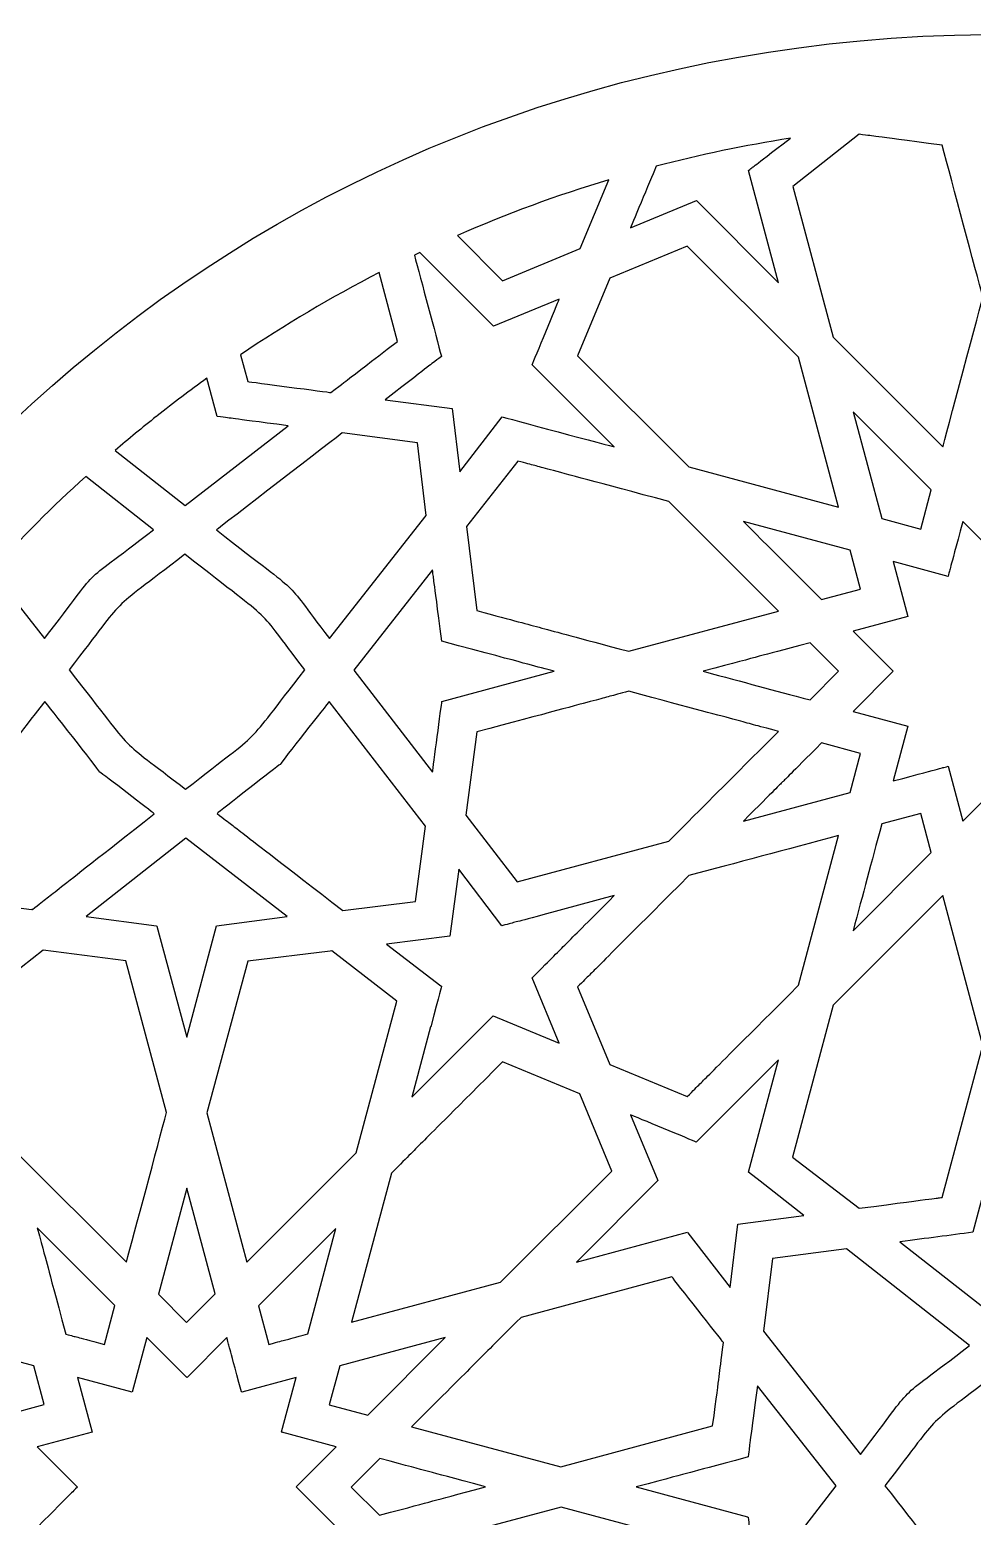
# Model space of a CAD drawing. Header units: millimetres. Extents: x -69 to 66, y -50 to 50.
# Drawn here: x -33.5 to -1, y -0.9 to 50.2 of the extents above; entities that cross this region are included whole.
import ezdxf

# ---------------------------------------------------------------- set-up
doc = ezdxf.new("R2010")
doc.units = ezdxf.units.MM
doc.header["$MEASUREMENT"] = 0
doc.layers.add('layer 1', color=7, linetype='Continuous')

msp = doc.modelspace()

# ---------------------------------------------------------------- linework, layer by layer
at = {"layer": 'layer 1', "color": 250}
for points, knots in [([(36.2073, 34.5736), (26.9399, 44.2997), (13.8345, 50.2377), (-0.556, 50.0789), (-0.556, 50.0789), (-47.7627, 49.5589), (-68.7847, -11.4053), (-29.581, -40.2291), (-29.581, -40.2291), (-20.2448, -47.092), (-8.8699, -50.487), (2.8152, -49.8401), (2.8152, -49.8401), (44.4592, -47.5316), (66.2213, 3.0847), (36.2073, 34.5736)], [0, 0, 0, 0, 0.2, 0.2, 0.2, 0.2, 0.4, 0.4, 0.4, 0.4, 0.6, 0.6, 0.6, 0.6, 1, 1, 1, 1]), ([(-4.9375, 46.6386), (-4.228, 46.5452), (-4.7925, 46.6196), (-2.0775, 46.2619), (-2.0775, 46.2619), (-1.7325, 44.9746), (-0.9225, 41.9527), (-0.6752, 41.0305), (-0.6752, 41.0305), (-0.6752, 41.0305), (-2.0253, 35.9929), (-2.0574, 35.8736), (-2.0574, 35.8736), (-2.0574, 35.8736), (-5.8325, 39.6487), (-5.8325, 39.6487), (-5.8325, 39.6487), (-5.8325, 39.6487), (-7.2242, 44.843), (-7.2242, 44.843), (-7.2242, 44.843), (-7.2242, 44.843), (-4.9375, 46.6386), (-4.9375, 46.6386)], [0, 0, 0, 0, 0.1428571, 0.1428571, 0.1428571, 0.1428571, 0.2857143, 0.2857143, 0.2857143, 0.2857143, 0.4285714, 0.4285714, 0.4285714, 0.4285714, 0.5714286, 0.5714286, 0.5714286, 0.5714286, 0.7142857, 0.7142857, 0.7142857, 0.7142857, 1, 1, 1, 1]), ([(-7.3046, 46.5025), (-8.7521, 45.3898), (-8.4684, 45.6078), (-8.7471, 45.394), (-8.7471, 45.394), (-8.7471, 45.394), (-8.7471, 45.3937), (-8.7471, 45.3937), (-8.7471, 45.3937), (-8.7471, 45.3937), (-8.7475, 45.3937), (-8.7475, 45.3937), (-8.7475, 45.3937), (-8.7475, 45.3937), (-7.7117, 41.5283), (-7.7117, 41.5283), (-7.7117, 41.5283), (-7.7117, 41.5283), (-10.5414, 44.3579), (-10.5414, 44.3579), (-10.5414, 44.3579), (-10.5414, 44.3579), (-12.8041, 43.4206), (-12.8041, 43.4206), (-12.8041, 43.4206), (-12.7307, 43.598), (-12.01, 45.3376), (-11.9281, 45.5348), (-11.9281, 45.5348), (-10.4154, 45.9324), (-8.8727, 46.2566), (-7.3046, 46.5025)], [0, 0, 0, 0, 0.1111111, 0.1111111, 0.1111111, 0.1111111, 0.2222222, 0.2222222, 0.2222222, 0.2222222, 0.3333333, 0.3333333, 0.3333333, 0.3333333, 0.4444444, 0.4444444, 0.4444444, 0.4444444, 0.5555556, 0.5555556, 0.5555556, 0.5555556, 0.6666667, 0.6666667, 0.6666667, 0.6666667, 0.7777778, 0.7777778, 0.7777778, 0.7777778, 1, 1, 1, 1]), ([(-13.5573, 45.0737), (-13.5573, 45.0737), (-14.5397, 42.702), (-14.5397, 42.702), (-14.5397, 42.702), (-14.5397, 42.702), (-17.2096, 41.5964), (-17.2096, 41.5964), (-17.2096, 41.5964), (-17.2096, 41.5964), (-18.7679, 43.1546), (-18.7679, 43.1546), (-18.7679, 43.1546), (-17.0801, 43.893), (-15.3411, 44.535), (-13.5573, 45.0737)], [0, 0, 0, 0, 0.2, 0.2, 0.2, 0.2, 0.4, 0.4, 0.4, 0.4, 0.6, 0.6, 0.6, 0.6, 1, 1, 1, 1]), ([(-19.3157, 38.9947), (-19.5045, 39.6991), (-20.0302, 41.6609), (-20.2492, 42.4783), (-20.2492, 42.4783), (-20.1862, 42.5083), (-20.1225, 42.5369), (-20.0594, 42.5669), (-20.0594, 42.5669), (-20.0594, 42.5669), (-17.5213, 40.0286), (-17.5213, 40.0286), (-17.5213, 40.0286), (-17.5213, 40.0286), (-15.259, 40.9656), (-15.259, 40.9656), (-15.259, 40.9656), (-15.3317, 40.7896), (-16.116, 38.8959), (-16.1958, 38.7033), (-16.1958, 38.7033), (-16.1958, 38.7033), (-16.1958, 38.7033), (-16.1958, 38.7033), (-16.1958, 38.7033), (-16.1958, 38.7033), (-16.1962, 38.7029), (-16.1962, 38.7029), (-16.1962, 38.7029), (-16.1962, 38.7029), (-13.3664, 35.8736), (-13.3664, 35.8736), (-13.3664, 35.8736), (-13.3668, 35.8736), (-17.2314, 36.9094), (-17.2314, 36.9094), (-17.2314, 36.9094), (-17.2314, 36.9094), (-18.6839, 35.0171), (-18.6839, 35.0171), (-18.6839, 35.0171), (-18.6839, 35.0171), (-18.9523, 37.1983), (-18.9523, 37.1983), (-18.9523, 37.1983), (-18.9523, 37.1983), (-21.2499, 37.501), (-21.2499, 37.501), (-21.2499, 37.501), (-19.4662, 38.8782), (-19.85, 38.5826), (-19.3155, 38.9925), (-19.3155, 38.9925), (-19.3155, 38.9925), (-19.3157, 38.9947), (-19.3157, 38.9947)], [0, 0, 0, 0, 0.0666667, 0.0666667, 0.0666667, 0.0666667, 0.1333333, 0.1333333, 0.1333333, 0.1333333, 0.2, 0.2, 0.2, 0.2, 0.2666667, 0.2666667, 0.2666667, 0.2666667, 0.3333333, 0.3333333, 0.3333333, 0.3333333, 0.4, 0.4, 0.4, 0.4, 0.4666667, 0.4666667, 0.4666667, 0.4666667, 0.5333333, 0.5333333, 0.5333333, 0.5333333, 0.6, 0.6, 0.6, 0.6, 0.6666667, 0.6666667, 0.6666667, 0.6666667, 0.7333333, 0.7333333, 0.7333333, 0.7333333, 0.8, 0.8, 0.8, 0.8, 0.8666667, 0.8666667, 0.8666667, 0.8666667, 1, 1, 1, 1]), ([(-7.0238, 38.9604), (-7.0238, 38.9604), (-5.6423, 33.8039), (-5.6423, 33.8039), (-5.6423, 33.8039), (-5.6423, 33.8039), (-10.7989, 35.1857), (-10.7989, 35.1857), (-10.7989, 35.1857), (-10.7989, 35.1857), (-14.6286, 39.0155), (-14.6286, 39.0155), (-14.6286, 39.0155), (-14.6286, 39.0155), (-13.523, 41.6846), (-13.523, 41.6846), (-13.523, 41.6846), (-13.523, 41.6846), (-10.8536, 42.7905), (-10.8536, 42.7905), (-10.8536, 42.7905), (-10.8536, 42.7905), (-7.0238, 38.9604), (-7.0238, 38.9604)], [0, 0, 0, 0, 0.1428571, 0.1428571, 0.1428571, 0.1428571, 0.2857143, 0.2857143, 0.2857143, 0.2857143, 0.4285714, 0.4285714, 0.4285714, 0.4285714, 0.5714286, 0.5714286, 0.5714286, 0.5714286, 0.7142857, 0.7142857, 0.7142857, 0.7142857, 1, 1, 1, 1]), ([(-21.4632, 41.874), (-21.4632, 41.874), (-20.8288, 39.5069), (-20.8288, 39.5069), (-20.8288, 39.5069), (-22.8683, 37.9413), (-22.2419, 38.4221), (-23.1206, 37.7476), (-23.1206, 37.7476), (-23.2089, 37.7592), (-25.8966, 38.1134), (-25.9855, 38.1251), (-25.9855, 38.1251), (-25.9855, 38.1251), (-26.2327, 39.0472), (-26.2327, 39.0472), (-26.2327, 39.0472), (-24.7044, 40.0798), (-23.1119, 41.0238), (-21.4632, 41.874)], [0, 0, 0, 0, 0.1666667, 0.1666667, 0.1666667, 0.1666667, 0.3333333, 0.3333333, 0.3333333, 0.3333333, 0.5, 0.5, 0.5, 0.5, 0.6666667, 0.6666667, 0.6666667, 0.6666667, 1, 1, 1, 1]), ([(-29.1111, 36.9231), (-29.1111, 36.9231), (-29.1057, 36.9429), (-29.1057, 36.9429), (-29.1057, 36.9429), (-28.5447, 37.387), (-27.9727, 37.8178), (-27.3913, 38.2365), (-27.3913, 38.2365), (-27.3913, 38.2365), (-27.0392, 36.9231), (-27.0392, 36.9231), (-27.0392, 36.9231), (-26.3555, 36.8332), (-26.8461, 36.8977), (-24.5904, 36.6007), (-24.5904, 36.6007), (-24.5904, 36.6007), (-28.1395, 33.8607), (-28.1395, 33.8607), (-28.1395, 33.8607), (-28.1395, 33.8607), (-30.5489, 35.7526), (-30.5489, 35.7526), (-30.5489, 35.7526), (-30.0849, 36.1506), (-29.6134, 36.54), (-29.1339, 36.92), (-29.1339, 36.92), (-29.1339, 36.92), (-29.1111, 36.9231), (-29.1111, 36.9231)], [0, 0, 0, 0, 0.1111111, 0.1111111, 0.1111111, 0.1111111, 0.2222222, 0.2222222, 0.2222222, 0.2222222, 0.3333333, 0.3333333, 0.3333333, 0.3333333, 0.4444444, 0.4444444, 0.4444444, 0.4444444, 0.5555556, 0.5555556, 0.5555556, 0.5555556, 0.6666667, 0.6666667, 0.6666667, 0.6666667, 0.7777778, 0.7777778, 0.7777778, 0.7777778, 1, 1, 1, 1]), ([(-2.8148, 33.0465), (-2.8148, 33.0465), (-4.16, 33.4067), (-4.16, 33.4067), (-4.16, 33.4067), (-4.16, 33.4067), (-5.1442, 37.0812), (-5.1442, 37.0812), (-5.1442, 37.0812), (-5.1442, 37.0812), (-2.4543, 34.3913), (-2.4543, 34.3913), (-2.4543, 34.3913), (-2.4543, 34.3913), (-2.8148, 33.0465), (-2.8148, 33.0465)], [0, 0, 0, 0, 0.2, 0.2, 0.2, 0.2, 0.4, 0.4, 0.4, 0.4, 0.6, 0.6, 0.6, 0.6, 1, 1, 1, 1]), ([(-20.1453, 36.0154), (-20.1453, 36.0154), (-19.8381, 33.5171), (-19.8381, 33.5171), (-19.8381, 33.5171), (-19.8381, 33.5171), (-23.1695, 29.2742), (-23.1695, 29.2742), (-23.1695, 29.2742), (-23.1695, 29.2742), (-23.1699, 29.2742), (-23.1699, 29.2742), (-23.1699, 29.2742), (-24.9581, 31.5906), (-23.8326, 30.4786), (-27.0615, 33.014), (-27.0615, 33.014), (-26.9511, 33.0994), (-22.8432, 36.2709), (-22.7325, 36.3562), (-22.7325, 36.3562), (-22.7325, 36.3562), (-20.1453, 36.0154), (-20.1453, 36.0154)], [0, 0, 0, 0, 0.1428571, 0.1428571, 0.1428571, 0.1428571, 0.2857143, 0.2857143, 0.2857143, 0.2857143, 0.4285714, 0.4285714, 0.4285714, 0.4285714, 0.5714286, 0.5714286, 0.5714286, 0.5714286, 0.7142857, 0.7142857, 0.7142857, 0.7142857, 1, 1, 1, 1]), ([(-7.7121, 30.2193), (-7.7121, 30.2193), (-12.869, 28.8371), (-12.869, 28.8371), (-12.869, 28.8371), (-16.5436, 29.8221), (-15.4295, 29.5236), (-18.0961, 30.238), (-18.0961, 30.238), (-18.0961, 30.238), (-18.4521, 33.1311), (-18.4521, 33.1311), (-18.4521, 33.1311), (-18.4521, 33.1311), (-16.681, 35.3861), (-16.681, 35.3861), (-16.681, 35.3861), (-15.5567, 35.0852), (-16.5431, 35.3494), (-11.4872, 33.9944), (-11.4872, 33.9944), (-11.4872, 33.9944), (-7.7121, 30.2193), (-7.7121, 30.2193)], [0, 0, 0, 0, 0.1428571, 0.1428571, 0.1428571, 0.1428571, 0.2857143, 0.2857143, 0.2857143, 0.2857143, 0.4285714, 0.4285714, 0.4285714, 0.4285714, 0.5714286, 0.5714286, 0.5714286, 0.5714286, 0.7142857, 0.7142857, 0.7142857, 0.7142857, 1, 1, 1, 1]), ([(-31.5634, 34.8597), (-31.5634, 34.8597), (-29.2242, 33.0228), (-29.2242, 33.0228), (-29.2242, 33.0228), (-31.9876, 30.8889), (-30.8756, 32.0012), (-32.9811, 29.2739), (-32.9811, 29.2739), (-32.9811, 29.2739), (-34.8122, 31.6064), (-34.8122, 31.6064), (-34.8122, 31.6064), (-33.7825, 32.7424), (-32.6984, 33.8286), (-31.5634, 34.8597)], [0, 0, 0, 0, 0.2, 0.2, 0.2, 0.2, 0.4, 0.4, 0.4, 0.4, 0.6, 0.6, 0.6, 0.6, 1, 1, 1, 1]), ([(-4.8846, 30.9764), (-4.8846, 30.9764), (-6.2294, 30.6162), (-6.2294, 30.6162), (-6.2294, 30.6162), (-6.235, 30.6218), (-8.9136, 33.3005), (-8.9193, 33.3061), (-8.9193, 33.3061), (-8.9193, 33.3061), (-5.2448, 32.3215), (-5.2448, 32.3215), (-5.2448, 32.3215), (-5.2448, 32.3215), (-4.8846, 30.9764), (-4.8846, 30.9764)], [0, 0, 0, 0, 0.2, 0.2, 0.2, 0.2, 0.4, 0.4, 0.4, 0.4, 0.6, 0.6, 0.6, 0.6, 1, 1, 1, 1]), ([(1.9001, 31.4187), (1.9001, 31.4187), (3.7874, 31.9246), (3.7874, 31.9246), (3.7874, 31.9246), (3.7874, 31.9246), (3.2819, 30.038), (3.2819, 30.0369), (3.2819, 30.0369), (3.2819, 30.0369), (5.1696, 29.5314), (5.1696, 29.5314), (5.1696, 29.5314), (5.1696, 29.5314), (5.1696, 29.5314), (5.1696, 29.5314), (5.1696, 29.5314), (4.9336, 29.2954), (4.0389, 28.4007), (3.7874, 28.1492), (3.7874, 28.1492), (3.7874, 28.1492), (3.7881, 28.1492), (3.7881, 28.1492), (3.7881, 28.1492), (3.7881, 28.1492), (3.7874, 28.1492), (3.7874, 28.1492), (3.7874, 28.1492), (3.7874, 28.1492), (5.1689, 26.7674), (5.1689, 26.7674), (5.1689, 26.7674), (4.7113, 26.645), (3.6872, 26.3701), (3.2819, 26.2618), (3.2819, 26.2618), (3.2819, 26.2618), (3.7874, 24.3741), (3.7874, 24.3741), (3.7874, 24.3741), (3.7874, 24.3741), (1.9001, 24.88), (1.9001, 24.88), (1.9001, 24.88), (1.9001, 24.88), (1.9001, 24.8797), (1.9001, 24.8797), (1.9001, 24.8797), (1.9001, 24.8797), (1.9001, 24.88), (1.9001, 24.88), (1.9001, 24.88), (1.9001, 24.88), (1.3942, 22.9923), (1.3942, 22.9923), (1.3942, 22.9923), (1.3942, 22.9923), (0.0127, 24.3741), (0.0127, 24.3741), (0.0127, 24.3741), (0.0127, 24.3741), (0.0127, 24.3741), (0.0127, 24.3741), (0.0127, 24.3741), (0.0127, 24.3741), (0.0123, 24.3741), (0.0123, 24.3741), (0.0123, 24.3741), (0.0123, 24.3741), (-1.3691, 22.9923), (-1.3691, 22.9923), (-1.3691, 22.9923), (-1.3691, 22.9923), (-1.3691, 22.9927), (-1.3691, 22.9927), (-1.3691, 22.9927), (-1.3691, 22.9927), (-1.3698, 22.9923), (-1.3698, 22.9923), (-1.3698, 22.9923), (-1.3698, 22.9923), (-1.875, 24.88), (-1.875, 24.88), (-1.875, 24.88), (-1.875, 24.88), (-1.8754, 24.88), (-1.8754, 24.88), (-1.8754, 24.88), (-2.226, 24.7858), (-1.8556, 24.885), (-3.7627, 24.3741), (-3.7627, 24.3741), (-3.7627, 24.3741), (-3.2568, 26.2618), (-3.2568, 26.2618), (-3.2568, 26.2618), (-3.2568, 26.2618), (-5.1446, 26.7674), (-5.1446, 26.7674), (-5.1446, 26.7674), (-5.1446, 26.7674), (-5.1449, 26.7674), (-5.1449, 26.7674), (-5.1449, 26.7674), (-5.1449, 26.7674), (-3.7627, 28.1492), (-3.7627, 28.1492), (-3.7627, 28.1492), (-3.7627, 28.1492), (-5.1446, 29.5314), (-5.1446, 29.5314), (-5.1446, 29.5314), (-5.1446, 29.5314), (-5.1446, 29.5314), (-5.1446, 29.5314), (-5.1446, 29.5314), (-5.1446, 29.5314), (-3.2568, 30.0369), (-3.2568, 30.0369), (-3.2568, 30.0369), (-3.2568, 30.0369), (-3.7627, 31.9246), (-3.7627, 31.9246), (-3.7627, 31.9246), (-3.7627, 31.9246), (-1.8754, 31.4187), (-1.8754, 31.4187), (-1.8754, 31.4187), (-1.7773, 31.7846), (-1.8775, 31.4117), (-1.3698, 33.3065), (-1.3698, 33.3065), (-1.3698, 33.3065), (0.0123, 31.9246), (0.0123, 31.9246), (0.0123, 31.9246), (0.8537, 32.766), (0.5577, 32.47), (1.3942, 33.3065), (1.3942, 33.3065), (1.3942, 33.3065), (1.3942, 33.3061), (1.3942, 33.3061), (1.3942, 33.3061), (1.6711, 32.2732), (1.5762, 32.627), (1.9001, 31.4187)], [0, 0, 0, 0, 0.0263158, 0.0263158, 0.0263158, 0.0263158, 0.0526316, 0.0526316, 0.0526316, 0.0526316, 0.0789474, 0.0789474, 0.0789474, 0.0789474, 0.1052632, 0.1052632, 0.1052632, 0.1052632, 0.1315789, 0.1315789, 0.1315789, 0.1315789, 0.1578947, 0.1578947, 0.1578947, 0.1578947, 0.1842105, 0.1842105, 0.1842105, 0.1842105, 0.2105263, 0.2105263, 0.2105263, 0.2105263, 0.2368421, 0.2368421, 0.2368421, 0.2368421, 0.2631579, 0.2631579, 0.2631579, 0.2631579, 0.2894737, 0.2894737, 0.2894737, 0.2894737, 0.3157895, 0.3157895, 0.3157895, 0.3157895, 0.3421053, 0.3421053, 0.3421053, 0.3421053, 0.3684211, 0.3684211, 0.3684211, 0.3684211, 0.3947368, 0.3947368, 0.3947368, 0.3947368, 0.4210526, 0.4210526, 0.4210526, 0.4210526, 0.4473684, 0.4473684, 0.4473684, 0.4473684, 0.4736842, 0.4736842, 0.4736842, 0.4736842, 0.5, 0.5, 0.5, 0.5, 0.5263158, 0.5263158, 0.5263158, 0.5263158, 0.5526316, 0.5526316, 0.5526316, 0.5526316, 0.5789474, 0.5789474, 0.5789474, 0.5789474, 0.6052632, 0.6052632, 0.6052632, 0.6052632, 0.6315789, 0.6315789, 0.6315789, 0.6315789, 0.6578947, 0.6578947, 0.6578947, 0.6578947, 0.6842105, 0.6842105, 0.6842105, 0.6842105, 0.7105263, 0.7105263, 0.7105263, 0.7105263, 0.7368421, 0.7368421, 0.7368421, 0.7368421, 0.7631579, 0.7631579, 0.7631579, 0.7631579, 0.7894737, 0.7894737, 0.7894737, 0.7894737, 0.8157895, 0.8157895, 0.8157895, 0.8157895, 0.8421053, 0.8421053, 0.8421053, 0.8421053, 0.8684211, 0.8684211, 0.8684211, 0.8684211, 0.8947368, 0.8947368, 0.8947368, 0.8947368, 0.9210526, 0.9210526, 0.9210526, 0.9210526, 0.9473684, 0.9473684, 0.9473684, 0.9473684, 1, 1, 1, 1]), ([(-24.0163, 28.1965), (-26.234, 25.3718), (-25.2971, 26.3088), (-28.1225, 24.0905), (-28.1225, 24.0905), (-30.5838, 25.9909), (-29.6675, 25.0543), (-32.1344, 28.1961), (-32.1344, 28.1961), (-30.0191, 30.9361), (-30.929, 30.0281), (-28.1465, 32.1765), (-28.1465, 32.1765), (-24.8575, 29.5938), (-25.8226, 30.5354), (-24.0163, 28.1965)], [0, 0, 0, 0, 0.2, 0.2, 0.2, 0.2, 0.4, 0.4, 0.4, 0.4, 0.6, 0.6, 0.6, 0.6, 1, 1, 1, 1]), ([(-15.4358, 28.1492), (-15.4358, 28.1492), (-15.4358, 28.1492), (-15.4358, 28.1492), (-15.4358, 28.1492), (-15.4358, 28.1492), (-19.3015, 27.1134), (-19.3015, 27.1134), (-19.3015, 27.1134), (-19.3208, 26.9667), (-19.6023, 24.8271), (-19.622, 24.6793), (-19.622, 24.6793), (-19.622, 24.6793), (-22.3319, 28.1894), (-22.3319, 28.1894), (-22.3319, 28.1894), (-22.3319, 28.1894), (-19.6242, 31.6375), (-19.6242, 31.6375), (-19.6242, 31.6375), (-19.5662, 31.1937), (-19.6251, 31.6424), (-19.3015, 29.1853), (-19.3015, 29.1853), (-16.0099, 28.3034), (-16.4039, 28.4088), (-15.4358, 28.1492)], [0, 0, 0, 0, 0.125, 0.125, 0.125, 0.125, 0.25, 0.25, 0.25, 0.25, 0.375, 0.375, 0.375, 0.375, 0.5, 0.5, 0.5, 0.5, 0.625, 0.625, 0.625, 0.625, 0.75, 0.75, 0.75, 0.75, 1, 1, 1, 1]), ([(-6.6269, 27.1646), (-7.9403, 27.5167), (-8.8448, 27.759), (-10.3018, 28.1492), (-10.3018, 28.1492), (-8.0218, 28.7602), (-8.6745, 28.5852), (-6.6269, 29.1338), (-6.6269, 29.1338), (-6.6269, 29.1338), (-5.6423, 28.1492), (-5.6423, 28.1492), (-5.6423, 28.1492), (-5.6423, 28.1492), (-6.6269, 27.1646), (-6.6269, 27.1646)], [0, 0, 0, 0, 0.2, 0.2, 0.2, 0.2, 0.4, 0.4, 0.4, 0.4, 0.6, 0.6, 0.6, 0.6, 1, 1, 1, 1]), ([(-7.7117, 26.0798), (-10.7668, 23.0248), (-11.2215, 22.57), (-11.4872, 22.3044), (-11.4872, 22.3044), (-11.4872, 22.3044), (-16.7083, 20.9053), (-16.7083, 20.9053), (-16.7083, 20.9053), (-16.7083, 20.9053), (-18.477, 23.1962), (-18.477, 23.1962), (-18.477, 23.1962), (-18.477, 23.1962), (-18.1, 26.0597), (-18.1, 26.0597), (-18.1, 26.0597), (-13.1244, 27.3932), (-14.1238, 27.1254), (-12.869, 27.4616), (-12.869, 27.4616), (-8.2779, 26.2315), (-9.3638, 26.5222), (-7.7117, 26.0798)], [0, 0, 0, 0, 0.1428571, 0.1428571, 0.1428571, 0.1428571, 0.2857143, 0.2857143, 0.2857143, 0.2857143, 0.4285714, 0.4285714, 0.4285714, 0.4285714, 0.5714286, 0.5714286, 0.5714286, 0.5714286, 0.7142857, 0.7142857, 0.7142857, 0.7142857, 1, 1, 1, 1]), ([(-31.0784, 24.6782), (-30.9586, 24.6105), (-29.3091, 23.3278), (-29.2002, 23.2438), (-29.2002, 23.2438), (-33.0491, 20.2212), (-32.4744, 20.6728), (-33.3928, 19.9517), (-33.3928, 19.9517), (-33.3928, 19.9517), (-33.4187, 19.9552), (-33.4187, 19.9552), (-33.4187, 19.9552), (-33.4187, 19.9552), (-33.4319, 19.945), (-33.4319, 19.945), (-33.4319, 19.945), (-33.4319, 19.945), (-36.0054, 20.284), (-36.0054, 20.284), (-36.0054, 20.284), (-36.0054, 20.284), (-36.3127, 22.7842), (-36.3127, 22.7842), (-36.3127, 22.7842), (-34.1676, 25.5626), (-34.889, 24.6285), (-32.9721, 27.111), (-32.9721, 27.111), (-32.8923, 27.0097), (-31.1408, 24.7911), (-31.0784, 24.6782)], [0, 0, 0, 0, 0.1111111, 0.1111111, 0.1111111, 0.1111111, 0.2222222, 0.2222222, 0.2222222, 0.2222222, 0.3333333, 0.3333333, 0.3333333, 0.3333333, 0.4444444, 0.4444444, 0.4444444, 0.4444444, 0.5555556, 0.5555556, 0.5555556, 0.5555556, 0.6666667, 0.6666667, 0.6666667, 0.6666667, 0.7777778, 0.7777778, 0.7777778, 0.7777778, 1, 1, 1, 1]), ([(-19.8666, 22.8223), (-19.8666, 22.8223), (-20.2096, 20.2191), (-20.2096, 20.2191), (-20.2096, 20.2191), (-20.2096, 20.2191), (-22.7098, 19.9118), (-22.7098, 19.9118), (-22.7098, 19.9118), (-26.8924, 23.1405), (-26.0737, 22.5086), (-27.0372, 23.2526), (-27.0372, 23.2526), (-26.9369, 23.3317), (-24.9775, 24.8772), (-24.8681, 24.9432), (-24.8681, 24.9432), (-24.8029, 25.0518), (-23.2573, 27.0111), (-23.1786, 27.1113), (-23.1786, 27.1113), (-23.1786, 27.1113), (-19.8666, 22.8223), (-19.8666, 22.8223)], [0, 0, 0, 0, 0.1428571, 0.1428571, 0.1428571, 0.1428571, 0.2857143, 0.2857143, 0.2857143, 0.2857143, 0.4285714, 0.4285714, 0.4285714, 0.4285714, 0.5714286, 0.5714286, 0.5714286, 0.5714286, 0.7142857, 0.7142857, 0.7142857, 0.7142857, 1, 1, 1, 1]), ([(-5.2448, 23.9769), (-5.2448, 23.9769), (-8.92, 22.9923), (-8.92, 22.9923), (-8.92, 22.9923), (-6.6809, 25.231), (-8.4663, 23.446), (-6.2294, 25.6826), (-6.2294, 25.6826), (-6.2294, 25.6826), (-4.8846, 25.322), (-4.8846, 25.322), (-4.8846, 25.322), (-4.8846, 25.322), (-5.2448, 23.9769), (-5.2448, 23.9769)], [0, 0, 0, 0, 0.2, 0.2, 0.2, 0.2, 0.4, 0.4, 0.4, 0.4, 0.6, 0.6, 0.6, 0.6, 1, 1, 1, 1]), ([(-5.1446, 19.2172), (-4.7985, 20.5087), (-4.529, 21.5152), (-4.16, 22.8921), (-4.16, 22.8921), (-4.16, 22.8921), (-2.8152, 23.2523), (-2.8152, 23.2523), (-2.8152, 23.2523), (-2.8152, 23.2523), (-2.4543, 21.9072), (-2.4543, 21.9072), (-2.4543, 21.9072), (-2.4543, 21.9072), (-5.1446, 19.2172), (-5.1446, 19.2172)], [0, 0, 0, 0, 0.2, 0.2, 0.2, 0.2, 0.4, 0.4, 0.4, 0.4, 0.6, 0.6, 0.6, 0.6, 1, 1, 1, 1]), ([(-24.6235, 19.7101), (-24.6235, 19.7101), (-27.0568, 19.3901), (-27.0568, 19.3901), (-27.0568, 19.3901), (-27.0568, 19.3901), (-28.0858, 15.5494), (-28.0858, 15.5494), (-28.0858, 15.5494), (-28.0858, 15.5494), (-29.1111, 19.376), (-29.1111, 19.376), (-29.1111, 19.376), (-29.1111, 19.376), (-29.125, 19.3777), (-29.125, 19.3777), (-29.125, 19.3777), (-29.125, 19.3777), (-29.1283, 19.3904), (-29.1283, 19.3904), (-29.1283, 19.3904), (-29.1283, 19.3904), (-31.5502, 19.7093), (-31.5502, 19.7093), (-31.5502, 19.7093), (-31.5502, 19.7093), (-28.1154, 22.406), (-28.1154, 22.406), (-28.1154, 22.406), (-28.1154, 22.406), (-24.6235, 19.7101), (-24.6235, 19.7101)], [0, 0, 0, 0, 0.1111111, 0.1111111, 0.1111111, 0.1111111, 0.2222222, 0.2222222, 0.2222222, 0.2222222, 0.3333333, 0.3333333, 0.3333333, 0.3333333, 0.4444444, 0.4444444, 0.4444444, 0.4444444, 0.5555556, 0.5555556, 0.5555556, 0.5555556, 0.6666667, 0.6666667, 0.6666667, 0.6666667, 0.7777778, 0.7777778, 0.7777778, 0.7777778, 1, 1, 1, 1]), ([(-10.8536, 13.5086), (-10.8536, 13.5086), (-13.523, 14.6142), (-13.523, 14.6142), (-13.523, 14.6142), (-13.523, 14.6142), (-14.6286, 17.2836), (-14.6286, 17.2836), (-14.6286, 17.2836), (-13.83, 18.0827), (-14.5436, 17.369), (-10.7992, 21.1131), (-10.7992, 21.1131), (-9.2036, 21.5406), (-7.4771, 22.0031), (-5.6423, 22.4949), (-5.6423, 22.4949), (-5.6423, 22.4949), (-7.0238, 17.3383), (-7.0238, 17.3383), (-7.0238, 17.3383), (-10.7326, 13.6296), (-10.002, 14.3602), (-10.8536, 13.5086)], [0, 0, 0, 0, 0.1428571, 0.1428571, 0.1428571, 0.1428571, 0.2857143, 0.2857143, 0.2857143, 0.2857143, 0.4285714, 0.4285714, 0.4285714, 0.4285714, 0.5714286, 0.5714286, 0.5714286, 0.5714286, 0.7142857, 0.7142857, 0.7142857, 0.7142857, 1, 1, 1, 1]), ([(-17.232, 19.3897), (-16.6631, 19.5421), (-16.9704, 19.461), (-15.824, 19.7605), (-15.824, 19.7605), (-15.824, 19.7605), (-15.8284, 19.7658), (-15.8284, 19.7658), (-15.8284, 19.7658), (-15.8284, 19.7658), (-13.3664, 20.4251), (-13.3664, 20.4251), (-13.3664, 20.4251), (-15.4143, 18.3773), (-14.7842, 19.0073), (-16.1962, 17.5955), (-16.1962, 17.5955), (-16.1962, 17.5955), (-15.2629, 15.3416), (-15.2629, 15.3416), (-15.2629, 15.3416), (-15.2629, 15.3416), (-17.5384, 16.2846), (-17.5384, 16.2846), (-17.5384, 16.2846), (-17.5384, 16.2846), (-20.3396, 13.4835), (-20.3396, 13.4835), (-20.3396, 13.4835), (-20.3396, 13.4835), (-19.6886, 15.9135), (-19.6886, 15.9135), (-19.6886, 15.9135), (-19.6886, 15.9135), (-19.6856, 15.9113), (-19.6856, 15.9113), (-19.6856, 15.9113), (-19.3763, 17.0808), (-19.3155, 17.3059), (-19.3155, 17.3059), (-19.3155, 17.3059), (-19.3155, 17.3059), (-19.3168, 17.3069), (-19.3168, 17.3069), (-19.3168, 17.3069), (-19.3168, 17.3069), (-19.3168, 17.3069), (-19.3168, 17.3069), (-19.3168, 17.3069), (-19.3168, 17.3069), (-19.333, 17.3193), (-19.333, 17.3193), (-19.333, 17.3193), (-19.333, 17.3193), (-19.3327, 17.3203), (-19.3327, 17.3203), (-19.3327, 17.3203), (-19.3327, 17.3203), (-19.3327, 17.3207), (-19.3327, 17.3207), (-19.3327, 17.3207), (-19.3327, 17.3207), (-21.2061, 18.7579), (-21.2061, 18.7579), (-21.2061, 18.7579), (-21.2061, 18.7579), (-19.0267, 19.026), (-19.0267, 19.026), (-19.0267, 19.026), (-19.0267, 19.026), (-18.7229, 21.3321), (-18.7229, 21.3321), (-18.7229, 21.3321), (-18.7229, 21.3321), (-17.232, 19.3897), (-17.232, 19.3897)], [0, 0, 0, 0, 0.05, 0.05, 0.05, 0.05, 0.1, 0.1, 0.1, 0.1, 0.15, 0.15, 0.15, 0.15, 0.2, 0.2, 0.2, 0.2, 0.25, 0.25, 0.25, 0.25, 0.3, 0.3, 0.3, 0.3, 0.35, 0.35, 0.35, 0.35, 0.4, 0.4, 0.4, 0.4, 0.45, 0.45, 0.45, 0.45, 0.5, 0.5, 0.5, 0.5, 0.55, 0.55, 0.55, 0.55, 0.6, 0.6, 0.6, 0.6, 0.65, 0.65, 0.65, 0.65, 0.7, 0.7, 0.7, 0.7, 0.75, 0.75, 0.75, 0.75, 0.8, 0.8, 0.8, 0.8, 0.85, 0.85, 0.85, 0.85, 0.9, 0.9, 0.9, 0.9, 1, 1, 1, 1]), ([(-0.6752, 15.2679), (-0.6752, 15.2679), (-2.0772, 10.0372), (-2.0772, 10.0372), (-2.0772, 10.0372), (-2.3798, 9.997), (-2.0366, 10.0422), (-4.9417, 9.6598), (-4.9417, 9.6598), (-4.9417, 9.6598), (-7.2341, 11.4191), (-7.2341, 11.4191), (-7.2341, 11.4191), (-7.2341, 11.4191), (-5.8325, 16.6497), (-5.8325, 16.6497), (-5.8325, 16.6497), (-5.8325, 16.6497), (-2.0574, 20.4251), (-2.0574, 20.4251), (-2.0574, 20.4251), (-2.0574, 20.4251), (-0.6752, 15.2679), (-0.6752, 15.2679)], [0, 0, 0, 0, 0.1428571, 0.1428571, 0.1428571, 0.1428571, 0.2857143, 0.2857143, 0.2857143, 0.2857143, 0.4285714, 0.4285714, 0.4285714, 0.4285714, 0.5714286, 0.5714286, 0.5714286, 0.5714286, 0.7142857, 0.7142857, 0.7142857, 0.7142857, 1, 1, 1, 1]), ([(-30.1786, 18.1762), (-30.1786, 18.1762), (-28.78, 12.9575), (-28.78, 12.9575), (-28.78, 12.9575), (-29.0755, 11.8551), (-29.9066, 8.7531), (-30.1614, 7.8024), (-30.1614, 7.8024), (-30.1614, 7.8024), (-33.9203, 11.5612), (-33.9203, 11.5612), (-33.9203, 11.5612), (-34.9349, 15.3494), (-34.6269, 14.1993), (-35.312, 16.7555), (-35.312, 16.7555), (-35.312, 16.7555), (-33.0251, 18.5512), (-33.0251, 18.5512), (-33.0251, 18.5512), (-33.0251, 18.5512), (-30.1786, 18.1762), (-30.1786, 18.1762)], [0, 0, 0, 0, 0.1428571, 0.1428571, 0.1428571, 0.1428571, 0.2857143, 0.2857143, 0.2857143, 0.2857143, 0.4285714, 0.4285714, 0.4285714, 0.4285714, 0.5714286, 0.5714286, 0.5714286, 0.5714286, 0.7142857, 0.7142857, 0.7142857, 0.7142857, 1, 1, 1, 1]), ([(-20.8485, 16.7958), (-20.8485, 16.7958), (-22.2473, 11.5757), (-22.2473, 11.5757), (-22.2473, 11.5757), (-22.2473, 11.5757), (-26.0121, 7.8112), (-26.0121, 7.8112), (-26.0121, 7.8112), (-26.0121, 7.8112), (-27.3874, 12.9434), (-27.3874, 12.9434), (-27.3874, 12.9434), (-27.3874, 12.9434), (-25.9868, 18.1702), (-25.9868, 18.1702), (-25.9868, 18.1702), (-25.9868, 18.1702), (-23.151, 18.5187), (-23.151, 18.5187), (-23.151, 18.5187), (-23.151, 18.5187), (-23.1508, 18.5187), (-23.1508, 18.5187), (-23.1508, 18.5187), (-23.1508, 18.5187), (-23.0897, 18.5258), (-23.0897, 18.5258), (-23.0897, 18.5258), (-23.0897, 18.5258), (-20.8485, 16.7958), (-20.8485, 16.7958)], [0, 0, 0, 0, 0.1111111, 0.1111111, 0.1111111, 0.1111111, 0.2222222, 0.2222222, 0.2222222, 0.2222222, 0.3333333, 0.3333333, 0.3333333, 0.3333333, 0.4444444, 0.4444444, 0.4444444, 0.4444444, 0.5555556, 0.5555556, 0.5555556, 0.5555556, 0.6666667, 0.6666667, 0.6666667, 0.6666667, 0.7777778, 0.7777778, 0.7777778, 0.7777778, 1, 1, 1, 1]), ([(-14.5539, 13.6028), (-14.5539, 13.6028), (-13.4514, 10.9418), (-13.4514, 10.9418), (-13.4514, 10.9418), (-13.4514, 10.9418), (-17.2808, 7.1127), (-17.2808, 7.1127), (-17.2808, 7.1127), (-17.2808, 7.1127), (-22.4153, 5.7365), (-22.4153, 5.7365), (-22.4153, 5.7365), (-22.4153, 5.7365), (-21.0391, 10.8733), (-21.0391, 10.8733), (-21.0391, 10.8733), (-19.7648, 12.1476), (-20.5584, 11.3538), (-17.2096, 14.7027), (-17.2096, 14.7027), (-17.2096, 14.7027), (-14.5539, 13.6028), (-14.5539, 13.6028)], [0, 0, 0, 0, 0.1428571, 0.1428571, 0.1428571, 0.1428571, 0.2857143, 0.2857143, 0.2857143, 0.2857143, 0.4285714, 0.4285714, 0.4285714, 0.4285714, 0.5714286, 0.5714286, 0.5714286, 0.5714286, 0.7142857, 0.7142857, 0.7142857, 0.7142857, 1, 1, 1, 1]), ([(-8.346, 10.5967), (-8.346, 10.5967), (-8.3464, 10.5964), (-8.3464, 10.5964), (-8.3464, 10.5964), (-8.3464, 10.5964), (-6.8358, 9.4104), (-6.8358, 9.4104), (-6.8358, 9.4104), (-6.8358, 9.4104), (-9.1108, 9.1101), (-9.1108, 9.1101), (-9.1108, 9.1101), (-9.1108, 9.1101), (-9.3793, 6.9293), (-9.3793, 6.9293), (-9.3793, 6.9293), (-9.3793, 6.9293), (-10.831, 8.8216), (-10.831, 8.8216), (-10.831, 8.8216), (-10.831, 8.8216), (-10.8359, 8.8202), (-10.8359, 8.8202), (-10.8359, 8.8202), (-10.8359, 8.8202), (-10.8483, 8.836), (-10.8483, 8.836), (-10.8483, 8.836), (-10.8483, 8.836), (-14.6706, 7.8116), (-14.6706, 7.8116), (-14.6706, 7.8116), (-14.6706, 7.8116), (-11.8667, 10.6154), (-11.8667, 10.6154), (-11.8667, 10.6154), (-11.8667, 10.6154), (-12.8041, 12.8778), (-12.8041, 12.8778), (-12.8041, 12.8778), (-12.64, 12.8097), (-10.7001, 12.0068), (-10.5417, 11.9408), (-10.5417, 11.9408), (-10.5417, 11.9408), (-7.7117, 14.7708), (-7.7117, 14.7708), (-7.7117, 14.7708), (-7.7117, 14.7708), (-8.7475, 10.9051), (-8.7475, 10.9051), (-8.7475, 10.9051), (-8.7475, 10.9051), (-8.346, 10.5967), (-8.346, 10.5967)], [0, 0, 0, 0, 0.0666667, 0.0666667, 0.0666667, 0.0666667, 0.1333333, 0.1333333, 0.1333333, 0.1333333, 0.2, 0.2, 0.2, 0.2, 0.2666667, 0.2666667, 0.2666667, 0.2666667, 0.3333333, 0.3333333, 0.3333333, 0.3333333, 0.4, 0.4, 0.4, 0.4, 0.4666667, 0.4666667, 0.4666667, 0.4666667, 0.5333333, 0.5333333, 0.5333333, 0.5333333, 0.6, 0.6, 0.6, 0.6, 0.6666667, 0.6666667, 0.6666667, 0.6666667, 0.7333333, 0.7333333, 0.7333333, 0.7333333, 0.8, 0.8, 0.8, 0.8, 0.8666667, 0.8666667, 0.8666667, 0.8666667, 1, 1, 1, 1]), ([(-0.0519, 5.7729), (-0.0519, 5.7729), (-3.5313, 8.5051), (-3.5313, 8.5051), (-3.5313, 8.5051), (-2.588, 8.6293), (-1.8313, 8.7291), (-1.0231, 8.8357), (-1.0231, 8.8357), (-1.0231, 8.8357), (0.0123, 12.7011), (0.0123, 12.7011), (0.0123, 12.7011), (0.0123, 12.7011), (1.0485, 8.8357), (1.0485, 8.8357), (1.0485, 8.8357), (1.9657, 8.7147), (1.6478, 8.7567), (3.4971, 8.5132), (3.4971, 8.5132), (3.4971, 8.5132), (-0.0519, 5.7729), (-0.0519, 5.7729)], [0, 0, 0, 0, 0.1428571, 0.1428571, 0.1428571, 0.1428571, 0.2857143, 0.2857143, 0.2857143, 0.2857143, 0.4285714, 0.4285714, 0.4285714, 0.4285714, 0.5714286, 0.5714286, 0.5714286, 0.5714286, 0.7142857, 0.7142857, 0.7142857, 0.7142857, 1, 1, 1, 1]), ([(-27.1077, 6.7155), (-27.1077, 6.7155), (-28.0907, 5.7319), (-28.0907, 5.7319), (-28.0907, 5.7319), (-28.0907, 5.7319), (-29.0598, 6.701), (-29.0598, 6.701), (-29.0598, 6.701), (-29.0598, 6.701), (-28.0819, 10.3516), (-28.0819, 10.3516), (-28.0819, 10.3516), (-28.0819, 10.3516), (-27.1077, 6.7155), (-27.1077, 6.7155)], [0, 0, 0, 0, 0.2, 0.2, 0.2, 0.2, 0.4, 0.4, 0.4, 0.4, 0.6, 0.6, 0.6, 0.6, 1, 1, 1, 1]), ([(-33.2311, 8.9902), (-33.2311, 8.9902), (-30.5591, 6.3183), (-30.5591, 6.3183), (-30.5591, 6.3183), (-30.5591, 6.3183), (-30.9196, 4.9731), (-30.9196, 4.9731), (-30.9196, 4.9731), (-32.0555, 5.2772), (-31.7825, 5.2042), (-32.2502, 5.3294), (-32.2502, 5.3294), (-33.0066, 8.1516), (-32.7936, 7.3565), (-33.2311, 8.9902)], [0, 0, 0, 0, 0.2, 0.2, 0.2, 0.2, 0.4, 0.4, 0.4, 0.4, 0.6, 0.6, 0.6, 0.6, 1, 1, 1, 1]), ([(-23.9201, 5.3333), (-24.8531, 5.0835), (-24.543, 5.1664), (-25.2528, 4.9763), (-25.2528, 4.9763), (-25.2528, 4.9763), (-25.6084, 6.3038), (-25.6084, 6.3038), (-25.6084, 6.3038), (-25.6084, 6.3038), (-22.9468, 8.9655), (-22.9468, 8.9655), (-22.9468, 8.9655), (-22.9468, 8.9655), (-23.9201, 5.3333), (-23.9201, 5.3333)], [0, 0, 0, 0, 0.2, 0.2, 0.2, 0.2, 0.4, 0.4, 0.4, 0.4, 0.6, 0.6, 0.6, 0.6, 1, 1, 1, 1]), ([(-1.1367, 4.9354), (-3.9028, 2.7997), (-2.8134, 3.8809), (-4.893, 1.1868), (-4.893, 1.1868), (-4.893, 1.1868), (-8.2247, 5.4296), (-8.2247, 5.4296), (-8.2247, 5.4296), (-8.2247, 5.4296), (-7.9177, 7.9276), (-7.9177, 7.9276), (-7.9177, 7.9276), (-7.9177, 7.9276), (-5.3739, 8.2624), (-5.3739, 8.2624), (-5.3739, 8.2624), (-5.3739, 8.2624), (-1.1367, 4.9354), (-1.1367, 4.9354)], [0, 0, 0, 0, 0.1666667, 0.1666667, 0.1666667, 0.1666667, 0.3333333, 0.3333333, 0.3333333, 0.3333333, 0.5, 0.5, 0.5, 0.5, 0.6666667, 0.6666667, 0.6666667, 0.6666667, 1, 1, 1, 1]), ([(-15.2108, 0.7641), (-15.2108, 0.7641), (-20.3429, 2.1393), (-20.3429, 2.1393), (-20.3429, 2.1393), (-17.5993, 4.8835), (-18.4331, 4.0495), (-16.5757, 5.9069), (-16.5757, 5.9069), (-16.5757, 5.9069), (-11.382, 7.2986), (-11.382, 7.2986), (-11.382, 7.2986), (-11.2656, 7.1505), (-9.7243, 5.189), (-9.6114, 5.0412), (-9.6114, 5.0412), (-9.7829, 3.6453), (-9.7021, 4.276), (-9.9804, 2.1657), (-9.9804, 2.1657), (-9.9804, 2.1657), (-15.2108, 0.7641), (-15.2108, 0.7641)], [0, 0, 0, 0, 0.1428571, 0.1428571, 0.1428571, 0.1428571, 0.2857143, 0.2857143, 0.2857143, 0.2857143, 0.4285714, 0.4285714, 0.4285714, 0.4285714, 0.5714286, 0.5714286, 0.5714286, 0.5714286, 0.7142857, 0.7142857, 0.7142857, 0.7142857, 1, 1, 1, 1]), ([(-34.332, 2.5435), (-34.332, 2.5435), (-37.0072, 5.219), (-37.0072, 5.219), (-37.0072, 5.219), (-37.0072, 5.219), (-33.3466, 4.2383), (-33.3466, 4.2383), (-33.3466, 4.2383), (-33.3466, 4.2383), (-32.9891, 2.9034), (-32.9891, 2.9034), (-32.9891, 2.9034), (-32.9891, 2.9034), (-34.332, 2.5435), (-34.332, 2.5435)], [0, 0, 0, 0, 0.2, 0.2, 0.2, 0.2, 0.4, 0.4, 0.4, 0.4, 0.6, 0.6, 0.6, 0.6, 1, 1, 1, 1]), ([(-31.8451, -3.6929), (-31.7687, -3.4085), (-31.833, -3.6481), (-31.3445, -1.826), (-31.3445, -1.826), (-31.3445, -1.826), (-31.3643, -1.8207), (-31.3643, -1.8207), (-31.3643, -1.8207), (-31.3643, -1.8207), (-31.3618, -1.8115), (-31.3618, -1.8115), (-31.3618, -1.8115), (-31.3618, -1.8115), (-31.362, -1.8115), (-31.362, -1.8115), (-31.362, -1.8115), (-31.362, -1.8115), (-31.3618, -1.8112), (-31.3618, -1.8112), (-31.3618, -1.8112), (-31.3618, -1.8112), (-33.2247, -1.3123), (-33.2247, -1.3123), (-33.2247, -1.3123), (-31.937, -0.025), (-32.237, -0.3249), (-31.8505, 0.0617), (-31.8505, 0.0617), (-31.8505, 0.0617), (-33.2322, 1.4436), (-33.2322, 1.4436), (-33.2322, 1.4436), (-33.2322, 1.4436), (-31.3445, 1.9495), (-31.3445, 1.9495), (-31.3445, 1.9495), (-31.3445, 1.9495), (-31.8505, 3.8372), (-31.8505, 3.8372), (-31.8505, 3.8372), (-31.8505, 3.8372), (-29.9626, 3.3316), (-29.9626, 3.3316), (-29.9626, 3.3316), (-29.9626, 3.3316), (-29.4575, 5.2169), (-29.4575, 5.2169), (-29.4575, 5.2169), (-29.4575, 5.2169), (-28.0925, 3.8516), (-28.0925, 3.8516), (-28.0925, 3.8516), (-28.0925, 3.8516), (-28.0921, 3.8516), (-28.0921, 3.8516), (-28.0921, 3.8516), (-28.0921, 3.8516), (-28.0907, 3.853), (-28.0907, 3.853), (-28.0907, 3.853), (-28.0907, 3.853), (-28.0755, 3.8372), (-28.0755, 3.8372), (-28.0755, 3.8372), (-28.0755, 3.8372), (-26.7036, 5.2088), (-26.7036, 5.2088), (-26.7036, 5.2088), (-26.585, 4.7646), (-26.6897, 5.1555), (-26.2045, 3.3458), (-26.2045, 3.3458), (-26.2045, 3.3458), (-26.1922, 3.3493), (-26.1922, 3.3493), (-26.1922, 3.3493), (-26.1922, 3.3493), (-26.1874, 3.3313), (-26.1874, 3.3313), (-26.1874, 3.3313), (-26.1874, 3.3313), (-24.3228, 3.8308), (-24.3228, 3.8308), (-24.3228, 3.8308), (-24.3228, 3.8308), (-24.823, 1.9639), (-24.823, 1.9639), (-24.823, 1.9639), (-24.823, 1.9639), (-24.8032, 1.9586), (-24.8032, 1.9586), (-24.8032, 1.9586), (-24.8032, 1.9586), (-24.8056, 1.9498), (-24.8056, 1.9498), (-24.8056, 1.9498), (-24.8056, 1.9498), (-22.9428, 1.4503), (-22.9428, 1.4503), (-22.9428, 1.4503), (-22.9428, 1.4503), (-24.317, 0.0762), (-24.317, 0.0762), (-24.317, 0.0762), (-24.317, 0.0762), (-24.317, 0.0759), (-24.317, 0.0759), (-24.317, 0.0759), (-24.317, 0.0759), (-22.9353, -1.3056), (-22.9353, -1.3056), (-22.9353, -1.3056), (-22.9353, -1.3056), (-22.9357, -1.3056), (-22.9357, -1.3056), (-22.9357, -1.3056), (-22.9357, -1.3056), (-22.9357, -1.3056), (-22.9357, -1.3056), (-22.9357, -1.3056), (-22.9357, -1.3056), (-24.823, -1.8112), (-24.823, -1.8112), (-24.823, -1.8112), (-24.823, -1.8112), (-24.317, -3.6989), (-24.317, -3.6989), (-24.317, -3.6989), (-24.317, -3.6989), (-26.2045, -3.193), (-26.2045, -3.193), (-26.2045, -3.193), (-26.2045, -3.193), (-26.71, -5.0786), (-26.71, -5.0786), (-26.71, -5.0786), (-26.71, -5.0786), (-28.0749, -3.7133), (-28.0749, -3.7133), (-28.0749, -3.7133), (-28.0749, -3.7133), (-28.0767, -3.7147), (-28.0767, -3.7147), (-28.0767, -3.7147), (-28.0767, -3.7147), (-28.0921, -3.6992), (-28.0921, -3.6992), (-28.0921, -3.6992), (-28.0921, -3.6992), (-29.4635, -5.0705), (-29.4635, -5.0705), (-29.4635, -5.0705), (-29.4635, -5.0705), (-29.963, -3.2078), (-29.963, -3.2078), (-29.963, -3.2078), (-29.963, -3.2078), (-29.9752, -3.2113), (-29.9752, -3.2113), (-29.9752, -3.2113), (-29.9752, -3.2113), (-29.98, -3.193), (-29.98, -3.193), (-29.98, -3.193), (-29.98, -3.193), (-31.8451, -3.6929), (-31.8451, -3.6929)], [0, 0, 0, 0, 0.0232558, 0.0232558, 0.0232558, 0.0232558, 0.0465116, 0.0465116, 0.0465116, 0.0465116, 0.0697674, 0.0697674, 0.0697674, 0.0697674, 0.0930233, 0.0930233, 0.0930233, 0.0930233, 0.1162791, 0.1162791, 0.1162791, 0.1162791, 0.1395349, 0.1395349, 0.1395349, 0.1395349, 0.1627907, 0.1627907, 0.1627907, 0.1627907, 0.1860465, 0.1860465, 0.1860465, 0.1860465, 0.2093023, 0.2093023, 0.2093023, 0.2093023, 0.2325581, 0.2325581, 0.2325581, 0.2325581, 0.255814, 0.255814, 0.255814, 0.255814, 0.2790698, 0.2790698, 0.2790698, 0.2790698, 0.3023256, 0.3023256, 0.3023256, 0.3023256, 0.3255814, 0.3255814, 0.3255814, 0.3255814, 0.3488372, 0.3488372, 0.3488372, 0.3488372, 0.372093, 0.372093, 0.372093, 0.372093, 0.3953488, 0.3953488, 0.3953488, 0.3953488, 0.4186047, 0.4186047, 0.4186047, 0.4186047, 0.4418605, 0.4418605, 0.4418605, 0.4418605, 0.4651163, 0.4651163, 0.4651163, 0.4651163, 0.4883721, 0.4883721, 0.4883721, 0.4883721, 0.5116279, 0.5116279, 0.5116279, 0.5116279, 0.5348837, 0.5348837, 0.5348837, 0.5348837, 0.5581395, 0.5581395, 0.5581395, 0.5581395, 0.5813953, 0.5813953, 0.5813953, 0.5813953, 0.6046512, 0.6046512, 0.6046512, 0.6046512, 0.627907, 0.627907, 0.627907, 0.627907, 0.6511628, 0.6511628, 0.6511628, 0.6511628, 0.6744186, 0.6744186, 0.6744186, 0.6744186, 0.6976744, 0.6976744, 0.6976744, 0.6976744, 0.7209302, 0.7209302, 0.7209302, 0.7209302, 0.744186, 0.744186, 0.744186, 0.744186, 0.7674419, 0.7674419, 0.7674419, 0.7674419, 0.7906977, 0.7906977, 0.7906977, 0.7906977, 0.8139535, 0.8139535, 0.8139535, 0.8139535, 0.8372093, 0.8372093, 0.8372093, 0.8372093, 0.8604651, 0.8604651, 0.8604651, 0.8604651, 0.8837209, 0.8837209, 0.8837209, 0.8837209, 0.9069767, 0.9069767, 0.9069767, 0.9069767, 0.9302326, 0.9302326, 0.9302326, 0.9302326, 0.9534884, 0.9534884, 0.9534884, 0.9534884, 1, 1, 1, 1]), ([(-22.8178, 4.234), (-22.8178, 4.234), (-19.1858, 5.2074), (-19.1858, 5.2074), (-19.1858, 5.2074), (-19.1858, 5.2074), (-21.8502, 2.5435), (-21.8502, 2.5435), (-21.8502, 2.5435), (-21.8502, 2.5435), (-21.8502, 2.5432), (-21.8502, 2.5432), (-21.8502, 2.5432), (-21.8502, 2.5432), (-23.176, 2.8981), (-23.176, 2.8981), (-23.176, 2.8981), (-23.176, 2.8981), (-22.8178, 4.234), (-22.8178, 4.234)], [0, 0, 0, 0, 0.1666667, 0.1666667, 0.1666667, 0.1666667, 0.3333333, 0.3333333, 0.3333333, 0.3333333, 0.5, 0.5, 0.5, 0.5, 0.6666667, 0.6666667, 0.6666667, 0.6666667, 1, 1, 1, 1]), ([(4.0718, 0.1087), (1.8538, -2.7157), (2.7901, -1.7791), (-0.0342, -3.9973), (-0.0342, -3.9973), (-0.0342, -3.9973), (-0.0349, -3.997), (-0.0349, -3.997), (-0.0349, -3.997), (-0.0349, -3.997), (-0.0349, -3.9973), (-0.0349, -3.9973), (-0.0349, -3.9973), (-2.4963, -2.0966), (-1.5801, -3.0328), (-4.0467, 0.1087), (-4.0467, 0.1087), (-1.9311, 2.8487), (-2.8406, 1.941), (-0.0589, 4.0887), (-0.0589, 4.0887), (3.1888, 1.5388), (2.292, 2.4134), (4.0718, 0.1087)], [0, 0, 0, 0, 0.1428571, 0.1428571, 0.1428571, 0.1428571, 0.2857143, 0.2857143, 0.2857143, 0.2857143, 0.4285714, 0.4285714, 0.4285714, 0.4285714, 0.5714286, 0.5714286, 0.5714286, 0.5714286, 0.7142857, 0.7142857, 0.7142857, 0.7142857, 1, 1, 1, 1]), ([(-12.6086, 0.0667), (-10.2549, 0.6974), (-11.2843, 0.4216), (-8.7577, 1.0986), (-8.7577, 1.0986), (-8.6868, 1.6743), (-8.7429, 1.2386), (-8.4388, 3.55), (-8.4388, 3.55), (-8.4388, 3.55), (-5.7309, 0.1016), (-5.7309, 0.1016), (-5.7309, 0.1016), (-5.7309, 0.1016), (-8.4409, -3.4082), (-8.4409, -3.4082), (-8.4409, -3.4082), (-8.745, -1.1007), (-8.6886, -1.5367), (-8.7577, -0.9747), (-8.7577, -0.9747), (-8.7577, -0.9747), (-8.7775, -0.9694), (-8.7775, -0.9694), (-8.7775, -0.9694), (-8.7775, -0.9694), (-8.7785, -0.9595), (-8.7785, -0.9595), (-8.7785, -0.9595), (-8.7785, -0.9595), (-12.6086, 0.0667), (-12.6086, 0.0667)], [0, 0, 0, 0, 0.1111111, 0.1111111, 0.1111111, 0.1111111, 0.2222222, 0.2222222, 0.2222222, 0.2222222, 0.3333333, 0.3333333, 0.3333333, 0.3333333, 0.4444444, 0.4444444, 0.4444444, 0.4444444, 0.5555556, 0.5555556, 0.5555556, 0.5555556, 0.6666667, 0.6666667, 0.6666667, 0.6666667, 0.7777778, 0.7777778, 0.7777778, 0.7777778, 1, 1, 1, 1]), ([(-21.4359, 1.0463), (-19.4046, 0.5024), (-20.2259, 0.7225), (-17.7967, 0.0713), (-17.7967, 0.0713), (-19.985, -0.515), (-19.2267, -0.3118), (-21.4514, -0.908), (-21.4514, -0.908), (-21.4514, -0.908), (-22.4208, 0.0617), (-22.4208, 0.0617), (-22.4208, 0.0617), (-22.4208, 0.0617), (-21.4359, 1.0463), (-21.4359, 1.0463)], [0, 0, 0, 0, 0.2, 0.2, 0.2, 0.2, 0.4, 0.4, 0.4, 0.4, 0.6, 0.6, 0.6, 0.6, 1, 1, 1, 1]), ([(-15.1938, -0.6262), (-15.1938, -0.6262), (-9.9787, -2.0235), (-9.9787, -2.0235), (-9.9787, -2.0235), (-9.767, -3.6322), (-9.8503, -2.9778), (-9.6143, -4.893), (-9.6143, -4.893), (-9.6143, -4.893), (-11.3619, -7.1706), (-11.3619, -7.1706), (-11.3619, -7.1706), (-11.3619, -7.1706), (-16.589, -5.77), (-16.589, -5.77), (-16.589, -5.77), (-16.589, -5.77), (-20.3513, -2.0077), (-20.3513, -2.0077), (-20.3513, -2.0077), (-20.3513, -2.0077), (-15.1938, -0.6262), (-15.1938, -0.6262)], [0, 0, 0, 0, 0.1428571, 0.1428571, 0.1428571, 0.1428571, 0.2857143, 0.2857143, 0.2857143, 0.2857143, 0.4285714, 0.4285714, 0.4285714, 0.4285714, 0.5714286, 0.5714286, 0.5714286, 0.5714286, 0.7142857, 0.7142857, 0.7142857, 0.7142857, 1, 1, 1, 1])]:
    msp.add_open_spline(points, degree=3, knots=knots, dxfattribs=at)

doc.saveas('drawing.dxf')
